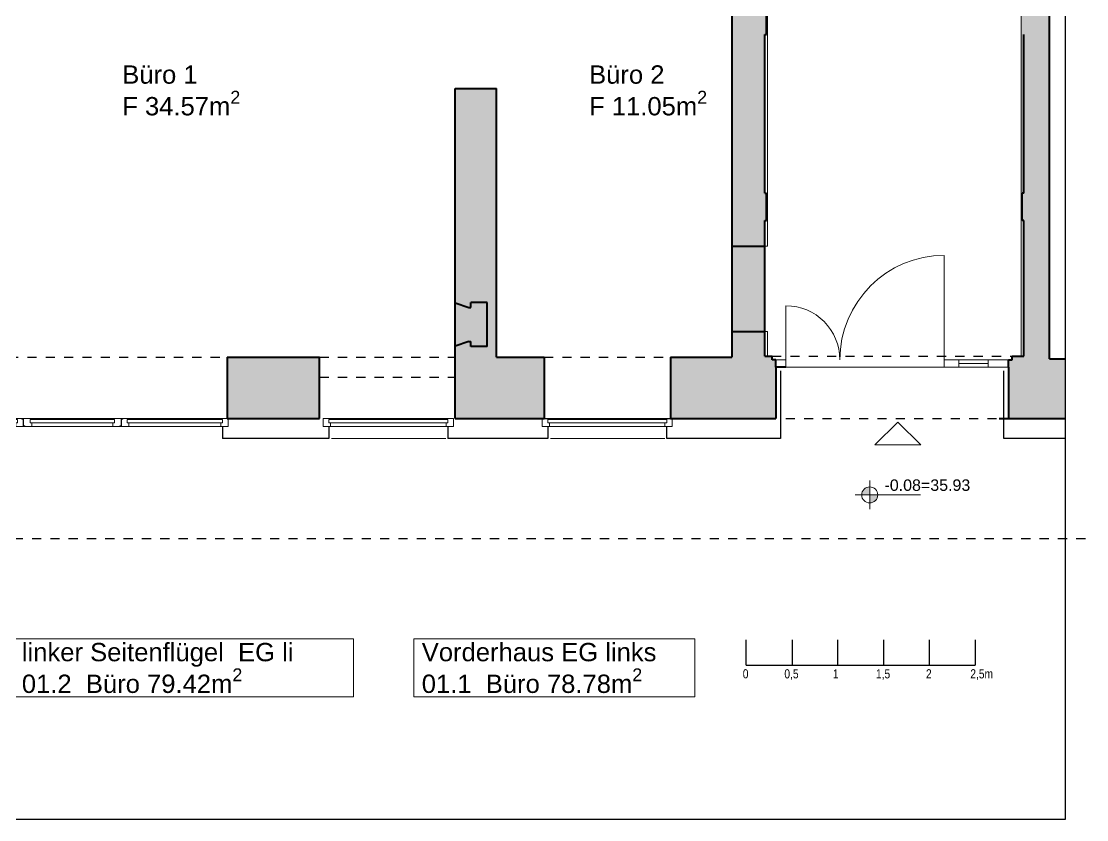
# Model space of a CAD drawing. Header units: metres. Extents: x 19 to 230, y -653 to -519.
# Drawn here: x 25.11 to 36.74, y -547.22 to -538.51 of the extents above; entities that cross this region are included whole.
import ezdxf

# ---------------------------------------------------------------- set-up
doc = ezdxf.new("R2010")
doc.units = ezdxf.units.M
doc.header["$LTSCALE"] = 0.0125
doc.linetypes.add('Punkt', pattern=[6.35, 0, -6.35])
for name, color, linetype, lineweight in [('04Ansichtskanten', 4, 'Continuous', 15), ('10Beschriftung', 141, 'Continuous', 15), ('Beschriftung-Räume', 3, 'Continuous', 15), ('neu', 14, 'Continuous', 25), ('neudünn', 14, 'Continuous', 15), ('Treppen', 8, 'Continuous', 13), ('Türen', 65, 'Continuous', 15), ('WändeBestand', 142, 'Continuous', 40)]:
    doc.layers.add(name, color=color, linetype=linetype, lineweight=lineweight)
doc.layers.add('A---TEXTD100---', color=7, linetype='Continuous')
doc.layers.add('oben', color=7, linetype='Punkt')
doc.layers.add('SchrBestand', color=7, linetype='Continuous', lineweight=15, true_color=0xc9c9c9)
doc.styles.add('Arial', font='arial.ttf')

# ---------------------------------------------------------------- blocks, each defined once
blk = doc.blocks.new('Ordinate-leer')
at = {"layer": '10Beschriftung', "ltscale": 0.1}
h = blk.add_hatch(color=256, dxfattribs=at)
h.paths.add_polyline_path([(0.315, 0.175, 0.414214), (0.14, 0), (0.315, 0)])
h.paths.add_polyline_path([(0.49, 0), (0.315, 0), (0.315, -0.175, 0.414214)])
for p, q in [((0.315, 0), (0.315, 0.315)), ((0, 0), (1.423, 0)), ((0.315, 0), (0.315, -0.315))]:
    blk.add_line(p, q, dxfattribs=at)
blk.add_circle((0.315, 0), 0.175, dxfattribs=at)

msp = doc.modelspace()

# ---------------------------------------------------------------- hatches: boundary and pattern name
at = {"layer": 'SchrBestand'}
h = msp.add_hatch(color=256, dxfattribs=at)
h.dxf.hatch_style = 1
h.paths.add_polyline_path([(36.337, -536.894), (36.506, -536.894), (36.506, -536.334), (36.337, -536.334), (36.337, -536.104), (36.057, -536.104), (36.057, -536.334), (35.907, -536.334), (35.907, -536.894), (36.057, -536.894), (36.057, -538.241), (36.337, -538.241)])
h.paths.add_polyline_path([(36.001, -536.601), (36.001, -536.471), (36.251, -536.471), (36.251, -536.601)], flags=16)
h.paths.add_polyline_path([(36.337, -538.241), (36.027, -538.241), (36.027, -540.628), (36.337, -540.628)])
h.paths.add_polyline_path([(36.506, -542.194), (36.337, -542.194), (36.337, -540.628), (36.037, -540.628), (36.037, -540.684), (36.057, -540.684), (36.057, -542.164), (35.927, -542.164), (35.927, -542.204), (35.887, -542.204), (35.887, -542.284), (35.887, -542.844), (36.506, -542.844)])
h = msp.add_hatch(color=256, dxfattribs=at)
h.dxf.hatch_style = 1
h.paths.add_polyline_path([(33.347, -542.284), (33.347, -542.204), (33.307, -542.204), (33.307, -542.164), (33.227, -542.164), (33.227, -541.894), (32.867, -541.894), (32.867, -542.174), (32.197, -542.174), (32.197, -542.844), (32.217, -542.844), (33.347, -542.844)])
h.paths.add_polyline_path([(33.227, -538.654), (33.247, -538.654), (33.247, -538.354), (33.227, -538.354), (33.227, -538.241), (32.867, -538.241), (32.867, -540.628), (33.247, -540.628), (33.247, -540.384), (33.227, -540.384)])
h.paths.add_polyline_path([(33.227, -540.684), (33.247, -540.684), (33.247, -540.628), (32.867, -540.628), (32.867, -540.964), (33.227, -540.964)])
h = msp.add_hatch(color=256, dxfattribs=at)
h.dxf.hatch_style = 1
h.paths.add_polyline_path([(23.977, -542.174), (23.207, -542.174), (22.937, -542.174), (22.937, -542.844), (23.037, -542.844), (23.977, -542.844)])
h.paths.add_polyline_path([(28.367, -542.174), (27.487, -542.174), (27.357, -542.174), (27.357, -542.844), (27.367, -542.844), (28.367, -542.844)])
h.paths.add_polyline_path([(30.817, -542.174), (30.297, -542.174), (30.297, -540.628), (29.847, -540.628), (29.847, -541.584), (29.997, -541.634), (30.017, -541.634), (30.017, -541.579), (30.197, -541.579), (30.197, -542.059), (30.017, -542.059), (30.017, -542.004), (29.997, -542.004), (29.847, -542.054), (29.847, -542.844), (30.817, -542.844)])
h.paths.add_polyline_path([(30.197, -541.579), (30.017, -541.579), (30.017, -541.634), (29.997, -541.634), (29.847, -541.584), (29.847, -542.054), (29.997, -542.004), (30.017, -542.004), (30.017, -542.059), (30.197, -542.059)], flags=17)
h.paths.add_polyline_path([(30.297, -539.244), (29.847, -539.244), (29.847, -540.628), (30.297, -540.628)])
h = msp.add_hatch(color=256, dxfattribs=at)
h.dxf.hatch_style = 1
h.paths.add_polyline_path([(33.227, -540.964), (32.867, -540.964), (32.867, -541.894), (33.227, -541.894)])

# ---------------------------------------------------------------- linework, layer by layer
for p, q in [((30.797, -542.844), (32.197, -542.844)), ((35.887, -542.844), (35.887, -542.844)), ((33.025, -545.539), (33.025, -545.262)), ((33.525, -545.262), (33.525, -545.539)), ((34.025, -545.539), (34.025, -545.262)), ((34.525, -545.262), (34.525, -545.539)), ((35.025, -545.539), (35.025, -545.262)), ((35.525, -545.262), (35.525, -545.539)), ((33.025, -545.539), (35.525, -545.539))]:
    msp.add_line(p, q)
msp.add_lwpolyline([(18.556, -519.204), (36.506, -519.204), (36.506, -547.224), (18.556, -547.224)], close=True)
at = {"layer": '04Ansichtskanten'}
for p, q in [((33.257, -540.964), (33.257, -536.904)), ((36.027, -542.164), (36.027, -536.904)), ((33.227, -540.964), (33.257, -540.964)), ((33.227, -541.894), (33.257, -541.894)), ((33.257, -542.164), (33.257, -541.894)), ((33.457, -542.284), (33.487, -542.284))]:
    msp.add_line(p, q, dxfattribs=at)
at = {"layer": '10Beschriftung', "ltscale": 0.1}
msp.add_lwpolyline([(34.43, -543.134), (34.68, -542.884), (34.93, -543.134), (34.43, -543.134)], dxfattribs=at)
at = {"layer": 'Beschriftung-Räume', "ltscale": 0.1}
for points in [[(25.031, -545.251), (28.738, -545.251), (28.738, -545.883), (25.031, -545.883)], [(29.396, -545.251), (32.462, -545.251), (32.462, -545.883), (29.396, -545.883)]]:
    msp.add_lwpolyline(points, close=True, dxfattribs=at)
at = {"layer": 'neu'}
for p, q in [((33.397, -542.324), (33.397, -543.064)), ((35.837, -543.064), (35.837, -542.324)), ((27.307, -542.934), (27.307, -543.064)), ((27.307, -542.934), (27.307, -543.064)), ((28.467, -542.934), (28.467, -543.064)), ((29.767, -542.934), (29.767, -543.064)), ((30.857, -542.934), (30.857, -543.064)), ((32.157, -543.064), (32.157, -542.934)), ((28.467, -543.064), (27.307, -543.064)), ((30.857, -543.064), (29.767, -543.064)), ((33.397, -543.064), (32.157, -543.064)), ((36.506, -543.064), (35.837, -543.064))]:
    msp.add_line(p, q, dxfattribs=at)
at = {"layer": 'neudünn'}
for p, q in [((25.225, -542.844), (26.109, -542.844)), ((26.284, -542.844), (27.287, -542.844)), ((28.487, -542.844), (29.747, -542.844)), ((30.877, -542.844), (32.137, -542.844)), ((25.225, -542.855), (26.109, -542.855)), ((25.225, -542.893), (26.109, -542.893)), ((25.225, -542.934), (26.109, -542.934)), ((26.284, -542.855), (27.287, -542.855)), ((26.284, -542.893), (27.287, -542.893)), ((26.284, -542.934), (27.287, -542.934)), ((28.487, -542.855), (29.747, -542.855)), ((28.487, -542.893), (29.747, -542.893)), ((28.487, -542.934), (29.747, -542.934)), ((30.877, -542.855), (32.137, -542.855)), ((30.877, -542.893), (32.137, -542.893)), ((30.877, -542.934), (32.137, -542.934)), ((28.496, -543.064), (29.746, -543.064)), ((30.886, -543.064), (32.136, -543.064))]:
    msp.add_line(p, q, dxfattribs=at)
for points in [[(25.05, -542.844), (25.115, -542.844), (25.115, -542.853), (25.13, -542.853), (25.13, -542.926), (25.145, -542.926), (25.145, -542.934), (25.05, -542.934), (25.05, -542.893), (25.069, -542.893), (25.069, -542.855), (25.05, -542.855), (25.05, -542.844)], [(25.225, -542.844), (25.12, -542.844), (25.12, -542.853), (25.135, -542.853), (25.135, -542.926), (25.15, -542.926), (25.15, -542.934), (25.225, -542.934), (25.225, -542.893), (25.206, -542.893), (25.206, -542.855), (25.225, -542.855), (25.225, -542.844)], [(26.109, -542.844), (26.214, -542.844), (26.214, -542.853), (26.199, -542.853), (26.199, -542.926), (26.184, -542.926), (26.184, -542.934), (26.109, -542.934), (26.109, -542.893), (26.128, -542.893), (26.128, -542.855), (26.109, -542.855), (26.109, -542.844)], [(26.284, -542.844), (26.219, -542.844), (26.219, -542.853), (26.204, -542.853), (26.204, -542.926), (26.189, -542.926), (26.189, -542.934), (26.284, -542.934), (26.284, -542.893), (26.265, -542.893), (26.265, -542.855), (26.284, -542.855), (26.284, -542.844)], [(27.287, -542.844), (27.367, -542.844), (27.367, -542.934), (27.287, -542.934), (27.287, -542.893), (27.306, -542.893), (27.306, -542.855), (27.287, -542.855), (27.287, -542.844)], [(28.487, -542.844), (28.407, -542.844), (28.407, -542.934), (28.487, -542.934), (28.487, -542.893), (28.468, -542.893), (28.468, -542.855), (28.487, -542.855), (28.487, -542.844)], [(29.747, -542.844), (29.827, -542.844), (29.827, -542.934), (29.747, -542.934), (29.747, -542.893), (29.766, -542.893), (29.766, -542.855), (29.747, -542.855), (29.747, -542.844)], [(30.877, -542.844), (30.797, -542.844), (30.797, -542.934), (30.877, -542.934), (30.877, -542.893), (30.858, -542.893), (30.858, -542.855), (30.877, -542.855), (30.877, -542.844)], [(32.137, -542.844), (32.217, -542.844), (32.217, -542.934), (32.137, -542.934), (32.137, -542.893), (32.156, -542.893), (32.156, -542.855), (32.137, -542.855), (32.137, -542.844)]]:
    msp.add_lwpolyline(points, dxfattribs=at)
at = {"layer": 'oben'}
for p, q in [((23.977, -542.174), (27.357, -542.174)), ((28.367, -542.174), (29.847, -542.174)), ((30.817, -542.174), (32.197, -542.174)), ((33.307, -542.164), (35.927, -542.164)), ((33.457, -542.844), (35.787, -542.844)), ((23.427, -544.154), (36.742, -544.154))]:
    msp.add_line(p, q, dxfattribs=at)
at = {"layer": 'oben', "linetype": 'Punkt'}
msp.add_line((28.367, -542.394), (29.847, -542.394), dxfattribs=at)
at = {"layer": 'Treppen'}
msp.add_line((33.457, -542.284), (35.187, -542.284), dxfattribs=at)
at = {"layer": 'Türen'}
for p, q in [((35.187, -542.204), (35.187, -541.064)), ((33.457, -542.204), (33.457, -541.614)), ((33.347, -542.204), (33.457, -542.204)), ((33.457, -542.284), (33.457, -542.204)), ((35.187, -542.284), (35.187, -542.204)), ((35.187, -542.204), (35.887, -542.204)), ((35.347, -542.284), (35.347, -542.204)), ((35.347, -542.244), (35.667, -542.244)), ((35.667, -542.284), (35.667, -542.204)), ((35.187, -542.284), (35.787, -542.284)), ((35.787, -542.284), (35.887, -542.284))]:
    msp.add_line(p, q, dxfattribs=at)
for centre, radius, start, end in [((35.187, -542.204), 1.14, 90, 180), ((33.457, -542.204), 0.59, 0, 90)]:
    msp.add_arc(centre, radius, start, end, dxfattribs=at)
at = {"layer": 'WändeBestand'}
for p, q in [((36.337, -542.194), (36.337, -536.894)), ((32.867, -538.054), (32.867, -540.964)), ((33.247, -538.654), (33.247, -538.354)), ((33.227, -540.384), (33.227, -538.654)), ((33.227, -538.654), (33.247, -538.654)), ((36.057, -540.384), (36.057, -538.654)), ((29.847, -541.584), (29.847, -539.244)), ((29.847, -539.244), (30.297, -539.244)), ((30.297, -542.174), (30.297, -539.244)), ((33.227, -540.384), (33.247, -540.384)), ((33.247, -540.684), (33.247, -540.384)), ((36.037, -540.684), (36.037, -540.384)), ((36.057, -540.384), (36.037, -540.384)), ((33.227, -540.684), (33.247, -540.684)), ((33.227, -540.964), (33.227, -540.684)), ((36.057, -540.684), (36.037, -540.684)), ((36.057, -542.164), (36.057, -540.684)), ((32.867, -540.964), (33.227, -540.964)), ((32.867, -540.964), (32.867, -541.894)), ((33.227, -541.894), (33.227, -540.964)), ((29.847, -542.054), (29.847, -541.584)), ((29.847, -541.584), (29.997, -541.634)), ((29.997, -541.634), (30.017, -541.634)), ((30.017, -541.634), (30.017, -541.579)), ((30.197, -541.579), (30.017, -541.579)), ((30.197, -542.059), (30.197, -541.579)), ((32.867, -541.894), (32.867, -542.174)), ((32.867, -541.894), (33.227, -541.894)), ((33.227, -542.164), (33.227, -541.894)), ((29.997, -542.004), (29.847, -542.054)), ((29.997, -542.004), (30.017, -542.004)), ((30.017, -542.059), (30.017, -542.004)), ((29.847, -542.844), (29.847, -542.054)), ((30.197, -542.059), (30.017, -542.059)), ((27.357, -542.174), (27.357, -542.844)), ((27.357, -542.174), (27.487, -542.174)), ((27.487, -542.174), (28.367, -542.174)), ((28.367, -542.844), (28.367, -542.174)), ((30.297, -542.174), (30.817, -542.174)), ((30.817, -542.174), (30.817, -542.844)), ((32.197, -542.174), (32.867, -542.174)), ((32.197, -542.174), (32.197, -542.844)), ((33.227, -542.164), (33.307, -542.164)), ((33.307, -542.204), (33.307, -542.164)), ((33.347, -542.204), (33.307, -542.204)), ((33.347, -542.284), (33.347, -542.204)), ((35.887, -542.284), (35.887, -542.204)), ((35.887, -542.204), (35.927, -542.204)), ((35.927, -542.204), (35.927, -542.164)), ((35.927, -542.164), (36.057, -542.164)), ((36.337, -542.194), (36.506, -542.194)), ((33.457, -542.284), (33.347, -542.284)), ((33.347, -542.284), (33.347, -542.844)), ((35.887, -542.284), (35.887, -542.844)), ((27.357, -542.844), (28.367, -542.844)), ((29.847, -542.844), (30.817, -542.844)), ((32.197, -542.844), (33.347, -542.844)), ((35.787, -542.844), (36.506, -542.844))]:
    msp.add_line(p, q, dxfattribs=at)

# ---------------------------------------------------------------- block references
at = {"xscale": 0.5, "yscale": 0.5}
msp.add_blockref('Ordinate-leer', (34.215, -543.679), dxfattribs=at)

# ---------------------------------------------------------------- texts
at = {"layer": '10Beschriftung', "ltscale": 0.1, "insert": (34.534, -543.51), "char_height": 0.125, "width": 2.07983, "attachment_point": 1, "style": 'Arial'}
msp.add_mtext('-0.08=35.93', dxfattribs=at)
at = {"layer": 'A---TEXTD100---', "color": 7, "style": 'Arial', "width": 0.8}
for s, p in [('0', (32.987, -545.682)), ('0,5', (33.441, -545.682)), ('1', (33.971, -545.682)), ('1,5', (34.441, -545.682)), ('2', (34.987, -545.682)), ('2,5m', (35.471, -545.682))]:
    msp.add_text(s, height=0.1, rotation=359.9984, dxfattribs=at).set_placement(p)
at = {"layer": 'Beschriftung-Räume', "ltscale": 0.1, "char_height": 0.2, "attachment_point": 1, "line_spacing_factor": 0.833333, "style": 'Arial'}
for s, insert, width in [('\\A1;Büro 1\\PF 34.57m{\\H0.7x;\\S2^ ;}', (26.212, -538.99), 2.26836), ('\\A1;Büro 2\\PF 11.05m{\\H0.7x;\\S2^ ;}', (31.309, -538.99), 2.26836), ('\\A1;linker Seitenflügel  EG li\\P01.2  Büro 79.42m{\\H0.7x;\\S2^ ;}', (25.116, -545.295), 3.90872), ('\\A1;Vorderhaus EG links\\P01.1  Büro 78.78m{\\H0.7x;\\S2^ ;}', (29.482, -545.295), 3.20902)]:
    msp.add_mtext(s, dxfattribs=dict(at, insert=insert, width=width))

doc.saveas('drawing.dxf')
